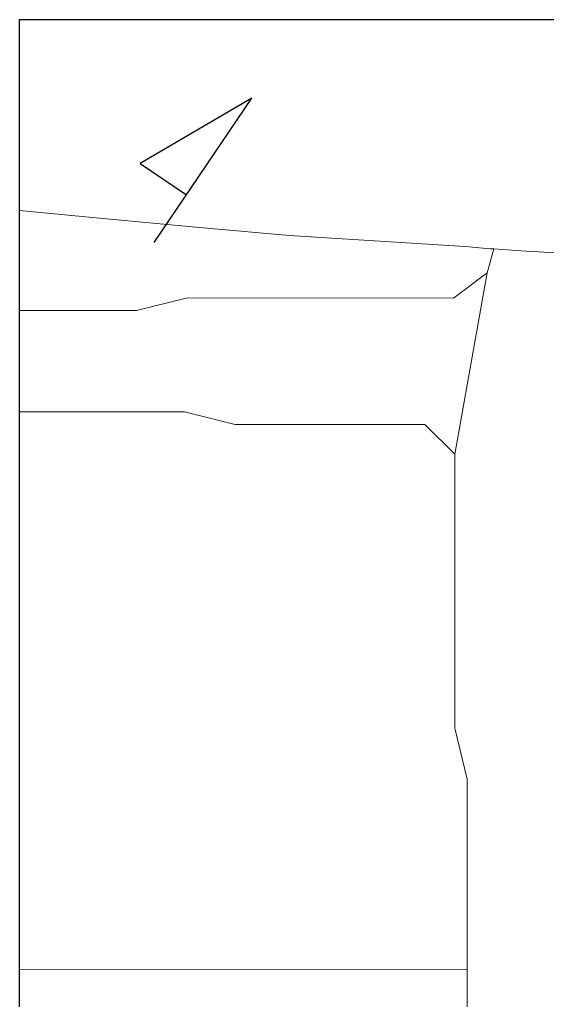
# Model space of a CAD drawing. Header units: millimetres. Extents: x 4836525 to 5356909, y -1773032 to -1295773.
# Drawn here: x 4836525 to 4961681, y -1561204 to -1328575 of the extents above; entities that cross this region are included whole.
import ezdxf

# ---------------------------------------------------------------- set-up
doc = ezdxf.new("R2010")
doc.units = ezdxf.units.MM
doc.header["$LTSCALE"] = 1000
doc.layers.get('DEFPOINTS').update_dxf_attribs({"color": 11})
doc.layers.add('PROPERTY', color=9, linetype='Continuous', lineweight=9)

msp = doc.modelspace()

# ---------------------------------------------------------------- linework, layer by layer
at = {"layer": 'DEFPOINTS'}
msp.add_lwpolyline([(4836525, -1328575), (5356019, -1328575), (5356019, -1714770), (4836525, -1714770)], close=True, dxfattribs=at)
msp.add_lwpolyline([(4868458, -1381434), (4891629, -1347210), (4865080, -1362690), (4876098, -1370150)], dxfattribs=at)
at = {"layer": 'PROPERTY'}
for points in [[(4836525, -1373837), (4858820, -1375971), (4880049, -1377991), (4900516, -1379761), (4938283, -1382147), (4942278, -1382401), (4948124, -1382917), (4949005, -1382971), (4955406, -1383381), (4978672, -1384764)], [(4836525, -1373837), (4858820, -1375971), (4880049, -1377991), (4900516, -1379761), (4938283, -1382147), (4942278, -1382401), (4948124, -1382917), (4949005, -1382971), (4947392, -1388617), (4939386, -1394609), (4876334, -1394569), (4864222, -1397599), (4836525, -1397599)], [(4942656, -1714770), (4942654, -1686055), (4942655, -1553897), (4942655, -1508704), (4939702, -1496656), (4939703, -1431683), (4947392, -1388617), (4949005, -1382971), (4955406, -1383381), (4978672, -1384764), (4978121, -1386612), (4973201, -1428691), (4973207, -1473609), (4970205, -1485658), (4970206, -1510090), (4970207, -1597105), (4970201, -1697667), (4970201, -1714770)], [(4836525, -1397599), (4864222, -1397599), (4876334, -1394569), (4939386, -1394609), (4947392, -1388617), (4939703, -1431683), (4932637, -1424603), (4887655, -1424578), (4875653, -1421595), (4836525, -1421599)], [(4836525, -1421599), (4875653, -1421595), (4887655, -1424578), (4932637, -1424603), (4939703, -1431683), (4939702, -1496656), (4942655, -1508704), (4942655, -1553897), (4836525, -1553922)], [(4836525, -1553922), (4942655, -1553897), (4942654, -1686055), (4836525, -1686047)]]:
    msp.add_lwpolyline(points, dxfattribs=at)

doc.saveas('drawing.dxf')
